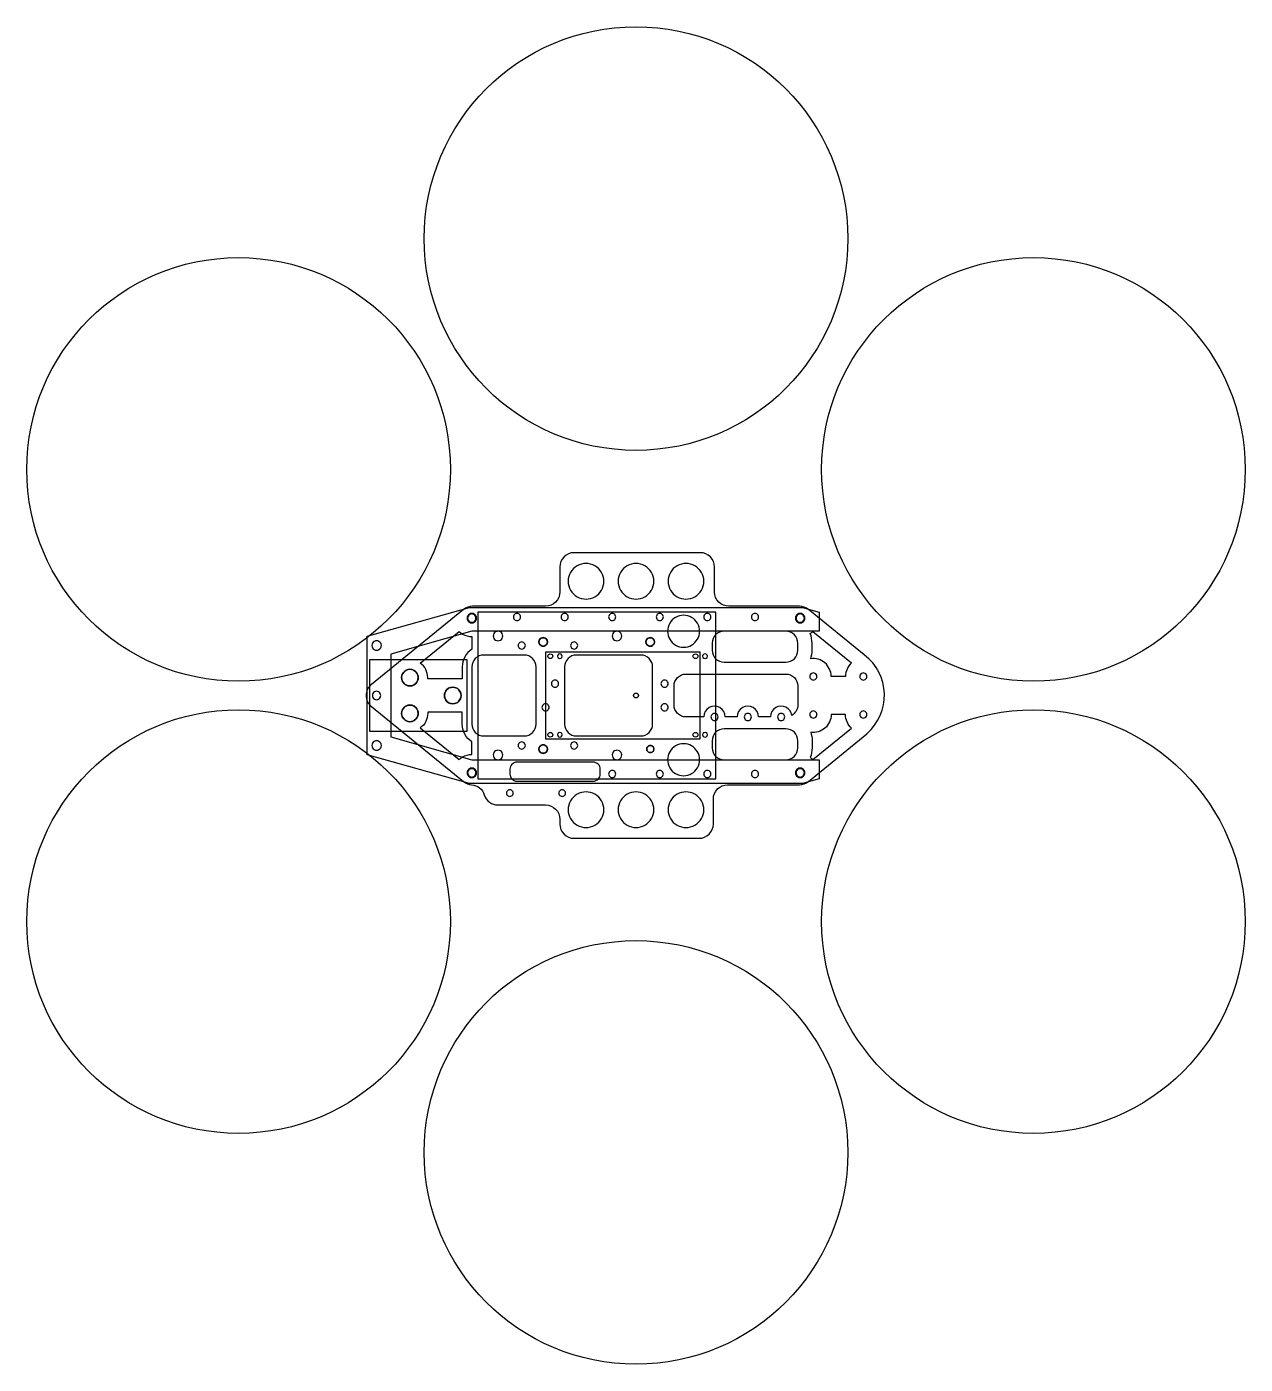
# Model space of a CAD drawing. Header units: millimetres. Extents: x -256 to 256, y -281 to 281.
import ezdxf

# ---------------------------------------------------------------- set-up
doc = ezdxf.new("R2010")
doc.units = ezdxf.units.MM
for name, color, linetype in [('Camera', 254, 'Continuous'), ('CF_Plate_After', 70, 'Continuous'), ('PixHawk', 6, 'Continuous'), ('Props', 134, 'Continuous'), ('Top_plate', 1, 'Continuous'), ('Transmitter', 9, 'Continuous')]:
    doc.layers.add(name, color=color, linetype=linetype)

msp = doc.modelspace()

# ---------------------------------------------------------------- linework, layer by layer
at = {"layer": 'Camera'}
msp.add_lwpolyline([(-112, -15), (-71, -15), (-71, 15), (-112, 15)], close=True, dxfattribs=at)
for centre in [(-95, 7.5), (-77, 0), (-95, -7.5)]:
    msp.add_circle(centre, 3.5, dxfattribs=at)
at = {"layer": 'CF_Plate_After'}
msp.add_lwpolyline([(70, 37), (77, 35), (77, 27), (-69, 27), (-103, 17.41), (-103, -17.41), (-69, -27), (77, -27), (77, -35), (70, -37), (-70, -37), (-113, -25), (-113, 25), (-70, 37)], close=True, dxfattribs=at)
for points in [[(-67, 32.5, 0.57735), (-70, 34.23, 0.57735), (-70, 30.77, 0.57735)], [(71, 32.5, 0.57735), (68, 34.23, 0.57735), (68, 30.77, 0.57735)], [(-107, 21, 0.57735), (-110, 22.73, 0.57735), (-110, 19.27, 0.57735)], [(-107.25, 0, 0.57735), (-109.88, 1.52, 0.57735), (-109.88, -1.52, 0.57735)], [(-107, -21, 0.57735), (-110, -19.27, 0.57735), (-110, -22.73, 0.57735)], [(-67, -32.5, 0.57735), (-70, -30.77, 0.57735), (-70, -34.23, 0.57735)], [(71, -32.5, 0.57735), (68, -30.77, 0.57735), (68, -34.23, 0.57735)]]:
    msp.add_lwpolyline(points, format="xyb", close=True, dxfattribs=at)
msp.add_circle((0, 0), 1, dxfattribs=at)
at = {"layer": 'PixHawk'}
msp.add_lwpolyline([(-66.5, -35), (33.5, -35), (33.5, 35), (-66.5, 35)], close=True, dxfattribs=at)
for centre, radius in [((-39, 22.5), 1.8), ((6, 22.5), 1.8), ((-39, -22.5), 1.8), ((6, -22.5), 1.5)]:
    msp.add_circle(centre, radius, dxfattribs=at)
at = {"layer": 'Props'}
for centre in [(0, 192), (-167, 95), (167, 95), (-167, -95), (167, -95), (0, -192)]:
    msp.add_circle(centre, 89, dxfattribs=at)
at = {"layer": 'Top_plate'}
for points in [[(33, 43.5), (33, 54, 0.414214), (27, 60), (-26, 60, 0.414214), (-32, 54), (-32, 43.5, -0.414214), (-38, 37.5), (-68.64, 37.5, 0.172253), (-72.43, 36.16), (-111.2, 4.66, 0.475971), (-111.2, -4.66), (-72.43, -36.16, 0.154223), (-69.07, -37.49, -0.311298), (-63.74, -41.74, 0.33067), (-58, -46), (-38, -46, -0.414214), (-32, -52), (-32, -54, 0.414214), (-26, -60), (26.5, -60, 0.414214), (32.5, -54), (32.5, -43.5, -0.414214), (38.5, -37.5), (68.64, -37.5, 0.173449), (72.45, -36.14), (96.94, -16.05, 0.007568), (97.07, -15.94, 0.473466), (96.06, 16.95, -0.006716), (95.93, 17.05), (72.43, 36.16, 0.172285), (68.64, 37.5), (39, 37.5, -0.414214)], [(-13.5, 48, 0.57735), (-24.75, 54.5, 0.57735), (-24.75, 41.5, 0.57735)], [(7.5, 48, 0.57735), (-3.75, 54.5, 0.57735), (-3.75, 41.5, 0.57735)], [(28.5, 48, 0.57735), (17.25, 54.5, 0.57735), (17.25, 41.5, 0.57735)], [(-67.25, 32.5, 0.57735), (-69.88, 34.02, 0.57735), (-69.88, 30.98, 0.57735)], [(-48.5, 33, 0.57735), (-50.75, 34.3, 0.57735), (-50.75, 31.7, 0.57735)], [(-28.5, 33, 0.57735), (-30.75, 34.3, 0.57735), (-30.75, 31.7, 0.57735)], [(-8.5, 33, 0.57735), (-10.75, 34.3, 0.57735), (-10.75, 31.7, 0.57735)], [(11.5, 33, 0.57735), (9.25, 34.3, 0.57735), (9.25, 31.7, 0.57735)], [(31.5, 33, 0.57735), (29.25, 34.3, 0.57735), (29.25, 31.7, 0.57735)], [(51.5, 33, 0.57735), (49.25, 34.3, 0.57735), (49.25, 31.7, 0.57735)], [(70.75, 32.5, 0.57735), (68.12, 34.02, 0.57735), (68.12, 30.98, 0.57735)], [(26.71, 27, 0.57735), (16.65, 32.81, 0.57735), (16.65, 21.19, 0.57735)], [(-73, 7), (-87.52, 7, 0.016681), (-87.5, 7.5, 0.242937), (-90.66, 13.61), (-74.33, 26.88, 0.05894), (-72.88, 25.79, 0.131652), (-69, 24.75), (-69, 19.48, 0.250492), (-73, 12)], [(-56, 25, 0.57735), (-59, 26.73, 0.57735), (-59, 23.27, 0.57735)], [(-46.5, 21, 0.57735), (-48.75, 22.3, 0.57735), (-48.75, 19.7, 0.57735)], [(-37.2, 22.5, 0.57735), (-39.9, 24.06, 0.57735), (-39.9, 20.94, 0.57735)], [(-24.5, 21, 0.57735), (-26.75, 22.3, 0.57735), (-26.75, 19.7, 0.57735)], [(-6, 25, 0.57735), (-9, 26.73, 0.57735), (-9, 23.27, 0.57735)], [(7.8, 22.5, 0.57735), (5.1, 24.06, 0.57735), (5.1, 20.94, 0.57735)], [(37, 14), (63, 14, 0.414214), (68, 19), (68, 22, 0.414214), (63, 27), (37, 27, 0.414214), (32, 22), (32, 19, 0.414214)], [(88, 8), (82, 8, 0.457982), (73.4, 15.42, 0.083087), (74, 19), (74, 22, 0.09365), (73.24, 26.01, 0.044988), (74.33, 26.88), (90.59, 13.67, 0.217487)], [(-64, -17), (-47, -17, 0.414214), (-42, -12), (-42, 12, 0.414214), (-47, 17), (-64, 17, 0.414214), (-69, 12), (-69, -12, 0.414214)], [(-31, 16.5, 0.57735), (-32.5, 17.37, 0.57735), (-32.5, 15.63, 0.57735)], [(-25, -17), (2, -17, 0.414214), (7, -12), (7, 12, 0.414214), (2, 17), (-25, 17, 0.414214), (-30, 12), (-30, -12, 0.414214)], [(30, 16.5, 0.57735), (28.5, 17.37, 0.57735), (28.5, 15.63, 0.57735)], [(-91.5, 7.5, 0.57735), (-96.75, 10.53, 0.57735), (-96.75, 4.47, 0.57735)], [(-32.5, 5, 0.57735), (-34.75, 6.3, 0.57735), (-34.75, 3.7, 0.57735)], [(13.5, 5, 0.57735), (11.25, 6.3, 0.57735), (11.25, 3.7, 0.57735)], [(65.45, -8.36, 0.530471), (58.75, -5.1, 0.267949), (56.5, -9), (51.5, -9, 0.57735), (44.75, -5.1, 0.267949), (42.5, -9), (37.5, -9, 0.57735), (30.75, -5.1, 0.267949), (28.5, -9), (21, -9, -0.414214), (16, -4), (16, 4, -0.414214), (21, 9), (63, 9, -0.414214), (68, 4), (68, -4, -0.270804)], [(76, 8, 0.57735), (73.75, 9.3, 0.57735), (73.75, 6.7, 0.57735)], [(97, 8, 0.57735), (94.75, 9.3, 0.57735), (94.75, 6.7, 0.57735)], [(-107.25, 0, 0.57735), (-109.88, 1.52, 0.57735), (-109.88, -1.52, 0.57735)], [(-73.5, 0, 0.57735), (-78.75, 3.03, 0.57735), (-78.75, -3.03, 0.57735)], [(-91.5, -7.5, 0.57735), (-96.75, -4.47, 0.57735), (-96.75, -10.53, 0.57735)], [(-36.5, -5, 0.57735), (-38.75, -3.7, 0.57735), (-38.75, -6.3, 0.57735)], [(13.5, -5, 0.57735), (11.25, -3.7, 0.57735), (11.25, -6.3, 0.57735)], [(-73, -7), (-87.52, -7, -0.016681), (-87.5, -7.5, -0.242937), (-90.66, -13.61), (-74.33, -26.88, -0.05894), (-72.88, -25.79, -0.131652), (-69, -24.75), (-69, -19.48, -0.250492), (-73, -12)], [(34.5, -9, 0.57735), (32.25, -7.7, 0.57735), (32.25, -10.3, 0.57735)], [(48.5, -9, 0.57735), (46.25, -7.7, 0.57735), (46.25, -10.3, 0.57735)], [(62.5, -9, 0.57735), (60.25, -7.7, 0.57735), (60.25, -10.3, 0.57735)], [(76, -8, 0.57735), (73.75, -6.7, 0.57735), (73.75, -9.3, 0.57735)], [(88, -8), (82, -8, -0.457982), (73.4, -15.42, -0.083087), (74, -19), (74, -22, -0.09365), (73.24, -26.01, -0.044988), (74.33, -26.88), (90.59, -13.67, -0.217487)], [(97, -8, 0.57735), (94.75, -6.7, 0.57735), (94.75, -9.3, 0.57735)], [(-31, -16.5, 0.57735), (-32.5, -15.63, 0.57735), (-32.5, -17.37, 0.57735)], [(30, -16.5, 0.57735), (28.5, -15.63, 0.57735), (28.5, -17.37, 0.57735)], [(37, -27), (63, -27, 0.414214), (68, -22), (68, -19, 0.414214), (63, -14), (37, -14, 0.414214), (32, -19), (32, -22, 0.414214)], [(-46.5, -21, 0.57735), (-48.75, -19.7, 0.57735), (-48.75, -22.3, 0.57735)], [(-37.2, -22.5, 0.57735), (-39.9, -20.94, 0.57735), (-39.9, -24.06, 0.57735)], [(-24.5, -21, 0.57735), (-26.75, -19.7, 0.57735), (-26.75, -22.3, 0.57735)], [(7.5, -22.5, 0.57735), (5.25, -21.2, 0.57735), (5.25, -23.8, 0.57735)], [(26.71, -27, 0.57735), (16.65, -21.19, 0.57735), (16.65, -32.81, 0.57735)], [(-56, -25, 0.57735), (-59, -23.27, 0.57735), (-59, -26.73, 0.57735)], [(-50, -36), (-18, -36, 0.414214), (-15, -33), (-15, -31, 0.414214), (-18, -28), (-50, -28, 0.414214), (-53, -31), (-53, -33, 0.414214)], [(-6, -25, 0.57735), (-9, -23.27, 0.57735), (-9, -26.73, 0.57735)], [(-67.25, -32.5, 0.57735), (-69.88, -30.98, 0.57735), (-69.88, -34.02, 0.57735)], [(-8.5, -33, 0.57735), (-10.75, -31.7, 0.57735), (-10.75, -34.3, 0.57735)], [(11.5, -33, 0.57735), (9.25, -31.7, 0.57735), (9.25, -34.3, 0.57735)], [(31.5, -33, 0.57735), (29.25, -31.7, 0.57735), (29.25, -34.3, 0.57735)], [(51.5, -33, 0.57735), (49.25, -31.7, 0.57735), (49.25, -34.3, 0.57735)], [(70.75, -32.5, 0.57735), (68.12, -30.98, 0.57735), (68.12, -34.02, 0.57735)], [(-51.59, -41, 0.57735), (-53.71, -39.78, 0.57735), (-53.71, -42.22, 0.57735)], [(-29.59, -41, 0.57735), (-31.71, -39.78, 0.57735), (-31.71, -42.22, 0.57735)], [(-13.5, -48, 0.57735), (-24.75, -41.5, 0.57735), (-24.75, -54.5, 0.57735)], [(7.5, -48, 0.57735), (-3.75, -41.5, 0.57735), (-3.75, -54.5, 0.57735)], [(28.5, -48, 0.57735), (17.25, -41.5, 0.57735), (17.25, -54.5, 0.57735)]]:
    msp.add_lwpolyline(points, format="xyb", close=True, dxfattribs=at)
at = {"layer": 'Transmitter'}
msp.add_lwpolyline([(-38, -18.25), (27, -18.25), (27, 18.25), (-38, 18.25)], close=True, dxfattribs=at)
for centre in [(-36, 16.5), (25, 16.5), (-36, -16.5), (25, -16.5)]:
    msp.add_circle(centre, 1, dxfattribs=at)

doc.saveas('drawing.dxf')
